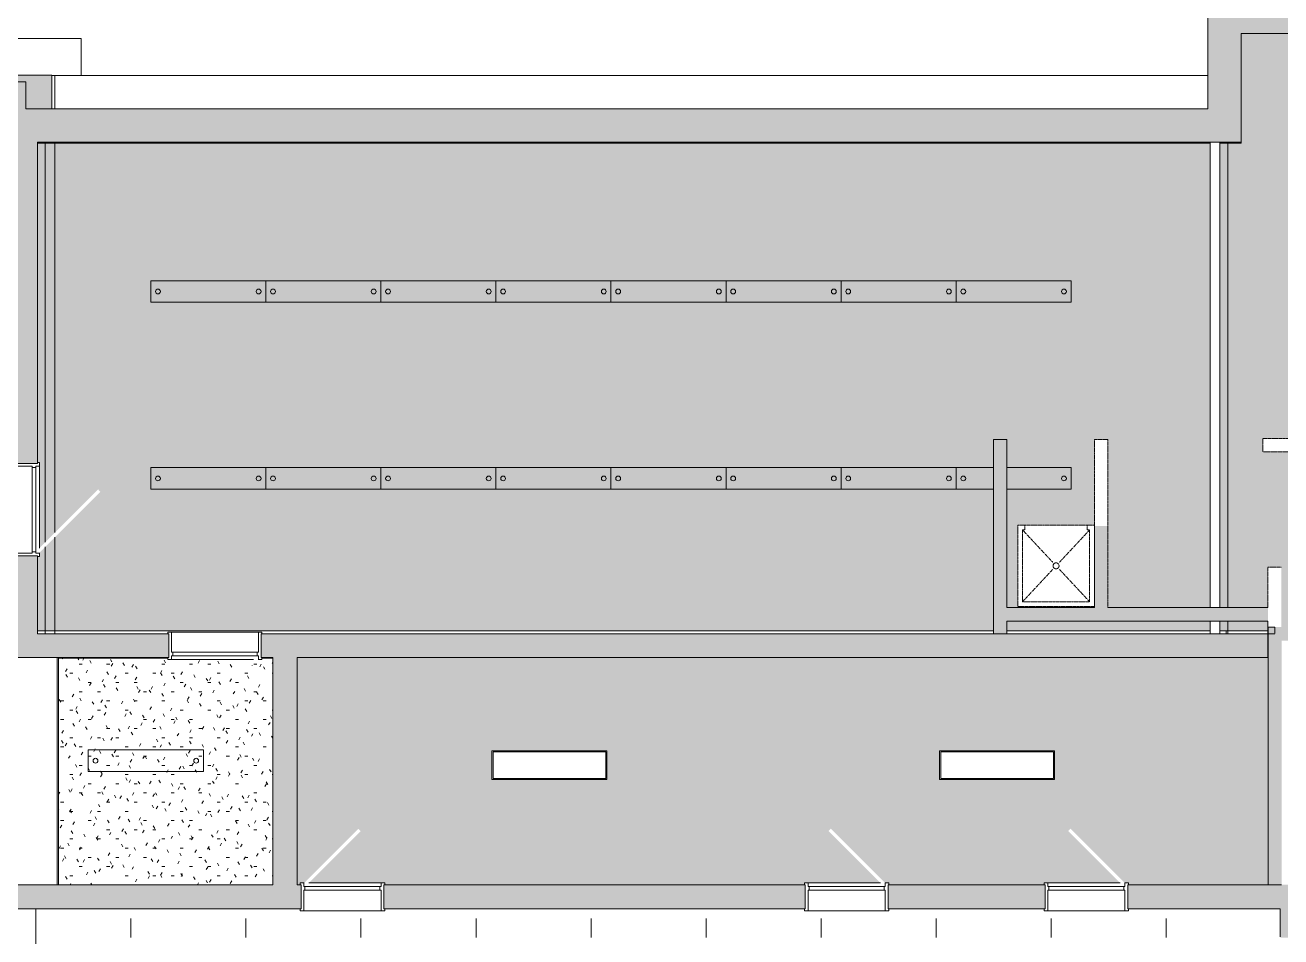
# Model space of a CAD drawing. Header units: inches. Extents: x 741 to 4565, y -315 to 887.
# Drawn here: x 3737 to 4261, y 94 to 474 of the extents above; entities that cross this region are included whole.
import ezdxf

# ---------------------------------------------------------------- set-up
doc = ezdxf.new("R2010")
doc.units = ezdxf.units.IN
doc.header["$MEASUREMENT"] = 0
doc.linetypes.add('Demolished', pattern=[0.1875, 0.125, -0.0625])
for name, color, linetype, lineweight in [('A-CLNG-PATT', 13, 'Demolished', 9), ('A-DETL-MBND', 5, 'Continuous', 13), ('A-DOOR', 31, 'Continuous', 13), ('A-WALL', 113, 'Continuous', 13), ('A-WALL-PATT', 111, 'Continuous', 13), ('E-LITE-EQPM', 33, 'Demolished', 9), ('I-WALL', 2, 'Continuous', 13), ('P-SANR-FIXT', 6, 'Demolished', 9)]:
    doc.layers.add(name, color=color, linetype=linetype, lineweight=lineweight)
pattern_1 = [(0, (3425.421, 0), (15.36, 3.84), [1.267, -10.253, 1.267, -10.253, -61.44]), (0, (3425.421, 0), (15.36, 3.84), [-23.04, 1.267, -21.773, 1.267, -10.253, -26.88]), (0, (3425.421, 0), (15.36, 3.84), [-57.6, 1.267, -6.413, 1.267, -17.933]), (120, (3431.181, 1.92), (-11.005538, 11.38215), [1.267, -10.253, 1.267, -10.253, -61.44]), (120, (3431.181, 1.92), (-11.005538, 11.38215), [-23.04, 1.267, -21.773, 1.267, -10.253, -26.88]), (120, (3431.181, 1.92), (-11.005538, 11.38215), [-57.6, 1.267, -6.413, 1.267, -17.933]), (240, (3433.101, 9.6), (-4.354462, -15.22215), [1.267, -10.253, 1.267, -10.253, -61.44]), (240, (3433.101, 9.6), (-4.354462, -15.22215), [-23.04, 1.267, -21.773, 1.267, -10.253, -26.88]), (240, (3433.101, 9.6), (-4.354462, -15.22215), [-57.6, 1.267, -6.413, 1.267, -17.933])]

# ---------------------------------------------------------------- blocks, each defined once
blk = doc.blocks.new('Door - Single - Solid Door 36_ x 84_-7220995-FIRST FLOOR RCP DEMO')
at = {"layer": 'A-DOOR', "lineweight": 9}
for p, q in [((-15.63, 5.78), (-14.13, 5.78)), ((-15.63, 5.03), (-15.63, 5.78)), ((-14.13, 5.78), (-14.13, 4.28)), ((-14.01, 5.78), (-14.13, 5.78)), ((22.12, 5.78), (-12.06, 5.78)), ((22.12, 4.28), (22.12, 5.78)), ((22.12, 5.78), (23.62, 5.78)), ((23.62, 5.03), (23.62, 5.78)), ((-15.26, 5.03), (-15.63, 5.03)), ((-15.26, -4.85), (-15.26, 5.03)), ((-14.13, 4.28), (-13.63, 4.28)), ((-13.63, 2.78), (-14.13, 2.78)), ((-14.13, 2.78), (-14.13, -5.6)), ((-13.63, 4.28), (-13.63, 2.78)), ((21.62, 4.28), (-13.63, 4.28)), ((-13.63, 2.78), (21.62, 2.78)), ((21.62, 2.78), (21.62, 4.28)), ((21.62, 4.28), (22.12, 4.28)), ((22.12, 2.78), (21.62, 2.78)), ((22.12, -5.6), (22.12, 2.78)), ((23.62, 5.03), (23.24, 5.03)), ((23.24, 5.03), (23.24, -4.85)), ((-15.63, -5.6), (-15.63, -4.85)), ((-15.63, -4.85), (-15.26, -4.85)), ((23.24, -4.85), (23.62, -4.85)), ((23.62, -5.6), (23.62, -4.85)), ((-14.13, -5.6), (-15.63, -5.6)), ((-14.13, -5.6), (22.12, -5.6)), ((22.12, -5.6), (23.62, -5.6))]:
    blk.add_line(p, q, dxfattribs=at)
blk = doc.blocks.new('Door - Single - Solid Door 32_ x 84_-7220737-FIRST FLOOR RCP DEMO')
at = {"layer": 'A-DOOR', "lineweight": 9}
for p, q in [((-13.63, 4.97), (-13.63, 5.72)), ((-13.63, 5.72), (-12.13, 5.72)), ((-12.13, 5.72), (-12.13, -2.9)), ((20.12, 5.72), (-12.13, 5.72)), ((20.12, -2.9), (20.12, 5.72)), ((21.62, 5.72), (20.12, 5.72)), ((21.62, 4.97), (21.62, 5.72)), ((-13.26, 4.97), (-13.63, 4.97)), ((-13.26, -5.15), (-13.26, 4.97)), ((21.62, 4.97), (21.24, 4.97)), ((21.24, 4.97), (21.24, -5.15)), ((-13.63, -5.9), (-13.63, -5.15)), ((-13.63, -5.15), (-13.26, -5.15)), ((-12.13, -2.9), (-11.63, -2.9)), ((-11.63, -4.4), (-12.13, -4.4)), ((-12.13, -4.4), (-12.13, -5.9)), ((-11.63, -2.9), (-11.63, -4.4)), ((19.62, -2.9), (-11.63, -2.9)), ((-11.63, -4.4), (19.62, -4.4)), ((19.62, -4.4), (19.62, -2.9)), ((19.62, -2.9), (20.12, -2.9)), ((20.12, -4.4), (19.62, -4.4)), ((20.12, -5.9), (20.12, -4.4)), ((21.24, -5.15), (21.62, -5.15)), ((21.62, -5.9), (21.62, -5.15)), ((-12.13, -5.9), (-13.63, -5.9)), ((-12.13, -5.9), (-12.01, -5.9)), ((-10.06, -5.9), (20.12, -5.9)), ((21.62, -5.9), (20.12, -5.9))]:
    blk.add_line(p, q, dxfattribs=at)
blk = doc.blocks.new('Door - Single - Solid Door 32_ x 84_-7220631-FIRST FLOOR RCP DEMO')
at = {"layer": 'A-DOOR', "lineweight": 9}
for p, q in [((-13.63, 5.9), (-12.13, 5.9)), ((-13.63, 5.15), (-13.63, 5.9)), ((-12.13, 5.9), (-12.13, 4.4)), ((-12.01, 5.9), (-12.13, 5.9)), ((20.12, 5.9), (-10.06, 5.9)), ((20.12, 4.4), (20.12, 5.9)), ((20.12, 5.9), (21.62, 5.9)), ((21.62, 5.15), (21.62, 5.9)), ((-13.26, 5.15), (-13.63, 5.15)), ((-13.26, -4.97), (-13.26, 5.15)), ((-12.13, 4.4), (-11.63, 4.4)), ((-11.63, 2.9), (-12.13, 2.9)), ((-12.13, 2.9), (-12.13, -5.72)), ((-11.63, 4.4), (-11.63, 2.9)), ((19.62, 4.4), (-11.63, 4.4)), ((-11.63, 2.9), (19.62, 2.9)), ((19.62, 2.9), (19.62, 4.4)), ((19.62, 4.4), (20.12, 4.4)), ((20.12, 2.9), (19.62, 2.9)), ((20.12, -5.72), (20.12, 2.9)), ((21.62, 5.15), (21.24, 5.15)), ((21.24, 5.15), (21.24, -4.97)), ((-13.63, -5.72), (-13.63, -4.97)), ((-13.63, -4.97), (-13.26, -4.97)), ((21.24, -4.97), (21.62, -4.97)), ((21.62, -5.72), (21.62, -4.97)), ((-12.13, -5.72), (-13.63, -5.72)), ((-12.13, -5.72), (20.12, -5.72)), ((20.12, -5.72), (21.62, -5.72))]:
    blk.add_line(p, q, dxfattribs=at)
blk = doc.blocks.new('Shower Stall - Rectangular - 34_x32_ - Private-6857341-FIRST FLOOR RCP DEMO')
at = {"layer": 'P-SANR-FIXT', "color": 7}
for p, q in [((0, 0), (0, 32)), ((0, 32), (32, 32)), ((32, 32), (34, 32)), ((34, 32), (34, 0)), ((2, 30), (15.5, 17.41)), ((2, 2), (2, 30)), ((2, 30), (32, 30)), ((18.5, 17.41), (32, 30)), ((32, 30), (32, 29)), ((32, 29), (34, 29)), ((15.5, 14.59), (2, 2)), ((18.5, 14.59), (32, 2)), ((32, 2), (2, 2)), ((32, 3), (32, 2)), ((32, 3), (34, 3)), ((32, 0), (0, 0)), ((34, 0), (32, 0))]:
    blk.add_line(p, q, dxfattribs=at)
blk.add_circle((17, 16), 1.25, dxfattribs=at)
for start, end in [(0, 180), (180, 360)]:
    blk.add_arc((17, 16), 1.25, start, end, dxfattribs=at)
blk = doc.blocks.new('Door - Single - Solid Door 36_ x 84_-7221003-FIRST FLOOR RCP DEMO')
at = {"layer": 'A-DOOR', "lineweight": 9}
for p, q in [((-15.63, 4.85), (-15.63, 5.6)), ((-15.63, 5.6), (-14.13, 5.6)), ((-14.13, 5.6), (-14.13, -2.78)), ((22.12, 5.6), (-14.13, 5.6)), ((22.12, -2.78), (22.12, 5.6)), ((23.62, 5.6), (22.12, 5.6)), ((23.62, 4.85), (23.62, 5.6)), ((-15.26, 4.85), (-15.63, 4.85)), ((-15.26, -5.03), (-15.26, 4.85)), ((23.62, 4.85), (23.24, 4.85)), ((23.24, 4.85), (23.24, -5.03)), ((-15.63, -5.78), (-15.63, -5.03)), ((-15.63, -5.03), (-15.26, -5.03)), ((-14.13, -2.78), (-13.63, -2.78)), ((-13.63, -4.28), (-14.13, -4.28)), ((-14.13, -4.28), (-14.13, -5.78)), ((-13.63, -2.78), (-13.63, -4.28)), ((21.62, -2.78), (-13.63, -2.78)), ((-13.63, -4.28), (21.62, -4.28)), ((21.62, -4.28), (21.62, -2.78)), ((21.62, -2.78), (22.12, -2.78)), ((22.12, -4.28), (21.62, -4.28)), ((22.12, -5.78), (22.12, -4.28)), ((23.24, -5.03), (23.62, -5.03)), ((23.62, -5.78), (23.62, -5.03)), ((-14.13, -5.78), (-15.63, -5.78)), ((-14.13, -5.78), (-14.01, -5.78)), ((-12.06, -5.78), (22.12, -5.78)), ((23.62, -5.78), (22.12, -5.78))]:
    blk.add_line(p, q, dxfattribs=at)
blk = doc.blocks.new('Pendant Light - Linear - 2 Lamp - 48_ - 277V-6966244-FIRST FLOOR RCP DEMO')
at = {"layer": 'A-DETL-MBND', "lineweight": 9}
for p, q in [((-24, 4.5), (-24, -4.5)), ((24, 4.5), (-24, 4.5)), ((24, -4.5), (24, 4.5)), ((-24, -4.5), (24, -4.5))]:
    blk.add_line(p, q, dxfattribs=at)
for centre, start, end in [((-21, 0), 360, 180), ((-21, 0), 180, 0), ((21, 0), 0, 180), ((21, 0), 180, 360)]:
    blk.add_arc(centre, 1, start, end, dxfattribs=at)
blk = doc.blocks.new('Pendant Light - Linear - 2 Lamp - 48_ - 277V-V2-FIRST FLOOR RCP DEMO')
at = {"layer": 'A-DETL-MBND', "lineweight": 9}
for p, q in [((-24, 4.5), (-24, -4.5)), ((-8.47, 4.5), (-24, 4.5)), ((24, 4.5), (-2.84, 4.5)), ((24, -4.5), (24, 4.5)), ((-24, -4.5), (-8.47, -4.5)), ((-2.84, -4.5), (24, -4.5))]:
    blk.add_line(p, q, dxfattribs=at)
for centre, start, end in [((-21, 0), 360, 180), ((-21, 0), 180, 0), ((21, 0), 0, 180), ((21, 0), 180, 360)]:
    blk.add_arc(centre, 1, start, end, dxfattribs=at)
blk = doc.blocks.new('Ceiling Light - Linear Box - 1_x4__2 Lamp_ - 277V-6966243-FIRST FLOOR RCP DEMO')
at = {"layer": 'A-DETL-MBND', "lineweight": 9}
for p, q in [((-24, -6), (-24, 6)), ((-24, 6), (24, 6)), ((-24, -6), (-24, 6)), ((-24, 6), (24, 6)), ((23.5, 5.5), (-23.5, 5.5)), ((-23.5, 5.5), (-23.5, -5.5)), ((23.5, -5.5), (23.5, 5.5)), ((24, 6), (24, -6)), ((24, 6), (24, -6)), ((24, -6), (-24, -6)), ((24, -6), (-24, -6)), ((-23.5, -5.5), (23.5, -5.5))]:
    blk.add_line(p, q, dxfattribs=at)

msp = doc.modelspace()

# ---------------------------------------------------------------- hatches: boundary and pattern name
at = {"layer": 'A-CLNG-PATT', "lineweight": 13}
h = msp.add_hatch(dxfattribs=at)
h.set_pattern_fill('FP_24', color=10, style=0, pattern_type=2)
h.set_pattern_definition([(0, (3973.105, 85.19), (48, -24), [4, -4, 8, -4, -28]), (0, (3973.105, 85.19), (48, -24), [-20, 8, -4, 8, -4, -4]), (0, (3973.105, 85.19), (48, -24), [-44, 4, 0]), (270, (3973.105, 85.19), (-48, -24), [4, -4, 8, -4, -4]), (270, (3973.105, 85.19), (-48, -24), [-20, 4, 0])])
h.paths.add_polyline_path([(4163.56, 40.91), (4163.56, 42.41), (4163.19, 42.41), (4163.19, 43.16), (4202.44, 43.16), (4202.44, 42.41), (4206.75, 42.41), (4206.75, 57.59), (4236, 57.59), (4236, 42.41), (4260.71, 42.41), (4260.71, 54.29), (4259.96, 54.29), (4259.96, 93.54), (4260.71, 93.54), (4260.71, 105.19), (4197.4, 105.19), (4197.4, 104.44), (4162.15, 104.44), (4162.15, 105.19), (4097.4, 105.19), (4097.4, 104.44), (4062.15, 104.44), (4062.15, 105.19), (3887.03, 105.19), (3887.03, 104.44), (3851.78, 104.44), (3851.78, 105.19), (3741.5, 105.19), (3741.5, 47.1), (3742.88, 47.1), (3742.88, 40.91), (3747.73, 40.91), (3747.73, 41.66), (3786.98, 41.66), (3786.98, 40.91), (3790.32, 40.91), (3790.32, 52.27), (3810.5, 52.27), (3810.5, 40.91), (3976.23, 40.91), (3976.23, 41.66), (4015.48, 41.66), (4015.48, 40.91), (4112.88, 40.91), (4112.88, 41.66), (4148.56, 41.66), (4124.08, 66.14), (4125.05, 67.11), (4150.51, 41.66), (4152.13, 41.66), (4152.13, 40.91), (4163.19, 40.91)], flags=0)
h.paths.add_polyline_path([(3795.29, 61.5), (3781.49, 61.5), (3781.49, 84.9), (3828.89, 84.9), (3828.89, 61.5), (3806.71, 61.5)], flags=0)
h.paths.add_polyline_path([(4000.97, 61.83), (3973.87, 61.83), (3973.87, 85.23), (4021.27, 85.23), (4021.27, 61.83), (4012.4, 61.83)], flags=0)
h.paths.add_polyline_path([(4212.52, 61.83), (4165.11, 61.83), (4165.11, 85.23), (4212.52, 85.23), (4212.52, 65.92)], flags=0)
at = {"layer": 'A-DETL-MBND', "lineweight": 9}
h = msp.add_hatch(dxfattribs=at)
h.set_pattern_fill('FP_3', color=256, style=0, pattern_type=2)
h.set_pattern_definition(pattern_1)
h.paths.add_polyline_path([(4235.48, 221.25), (4255.54, 221.25), (4255.54, 225.34), (4235.48, 225.34), (4235.48, 222.75)], flags=0)
h.paths.add_polyline_path([(4231.48, 221.25), (4231.48, 225.34), (4146.6, 225.34), (4146.6, 221.25), (4195.23, 221.25)], flags=0)
h.paths.add_polyline_path([(4140.98, 221.25), (4140.98, 301.07), (4146.6, 301.07), (4146.6, 230.97), (4183.16, 230.97), (4183.16, 301.15), (4188.78, 301.15), (4188.78, 230.97), (4231.48, 230.97), (4231.48, 424.83), (3742.21, 424.83), (3742.21, 291.49), (3742.96, 291.49), (3742.96, 255.81), (3767.44, 280.3), (3768.41, 279.32), (3742.96, 253.87), (3742.96, 252.24), (3742.21, 252.24), (3742.21, 221.25), (4103.82, 221.25)], flags=0)
h.paths.add_polyline_path([(4538.34, 222.83), (4538.34, 304.5), (4302.48, 304.5), (4302.48, 222.83), (4476.19, 222.83)], flags=0)
h.paths.add_polyline_path([(4261.17, 222.83), (4296.86, 222.83), (4296.86, 295.9), (4253.36, 295.9), (4253.36, 301.53), (4296.86, 301.53), (4296.86, 311.5), (4302.48, 311.5), (4302.48, 310.5), (4538.34, 310.5), (4538.34, 385.12), (4414.34, 385.12), (4414.34, 359.5), (4410.34, 359.5), (4410.34, 385.12), (4367.97, 385.12), (4367.97, 388.74), (4538.34, 388.74), (4538.34, 470.58), (4421.51, 470.58), (4421.51, 469.83), (4382.26, 469.83), (4382.26, 470.58), (4244.37, 470.58), (4244.37, 424.83), (4235.48, 424.83), (4235.48, 230.97), (4255.54, 230.97), (4255.54, 247.9), (4261.17, 247.9), (4261.17, 225.34)], flags=0)
h.paths.add_polyline_path([(4183.15, 231.39), (4151.15, 231.39), (4151.15, 265.39), (4183.15, 265.39), (4183.15, 263.39)], flags=0)
h.paths.add_polyline_path([(4378.06, 269.35), (4359.67, 269.35), (4359.67, 281.35), (4407.67, 281.35), (4407.67, 269.35), (4407.15, 269.35)], flags=0)
h.paths.add_polyline_path([(4516.88, 311.5), (4493.01, 311.5), (4493.01, 345.5), (4525.01, 345.5), (4525.01, 311.5)], flags=0)
h.paths.add_polyline_path([(4492.34, 311.5), (4460.34, 311.52), (4460.34, 345.5), (4492.34, 345.5), (4492.34, 322.64)], flags=0)
h.paths.add_polyline_path([(4414.34, 311.5), (4410.34, 311.52), (4410.34, 321.5), (4414.34, 321.5), (4414.34, 311.52)], flags=0)
h.paths.add_polyline_path([(4459.66, 311.52), (4427.66, 311.52), (4427.66, 345.52), (4459.66, 345.5), (4459.66, 322.64)], flags=0)
h.paths.add_polyline_path([(4427.44, 349.96), (4427.44, 383.96), (4459.44, 383.96), (4459.44, 349.96), (4429.44, 349.96)], flags=0)
h.paths.add_polyline_path([(4489.27, 350.07), (4460.34, 350.07), (4460.34, 384.07), (4492.34, 384.07), (4492.33, 350.07), (4489.34, 350.07)], flags=0)
h.paths.add_polyline_path([(4521.78, 350.23), (4492.87, 350.23), (4492.87, 384.23), (4524.87, 384.23), (4524.87, 350.23), (4521.8, 350.23)], flags=0)
h.paths.add_polyline_path([(4338.79, 403.8), (4296.25, 403.8), (4296.25, 407.8), (4310.69, 407.8), (4334.79, 421.15), (4334.79, 428.76), (4499.28, 428.76), (4499.28, 424.76), (4338.79, 424.76), (4338.79, 407.8)], flags=0)
h.paths.add_polyline_path([(4334.79, 407.8), (4334.79, 416.58), (4318.94, 407.8), (4330.49, 407.8)], flags=0)
h.paths.add_polyline_path([(4407.15, 442.25), (4359.67, 442.25), (4359.67, 454.25), (4407.67, 454.25), (4407.67, 442.25), (4407.17, 442.25)], flags=0)
h = msp.add_hatch(dxfattribs=at)
h.set_pattern_fill('FP_3', color=256, style=0, pattern_type=2)
h.set_pattern_definition(pattern_1)
h.paths.add_polyline_path([(3751.57, 115.31), (3840.34, 115.31), (3840.34, 209.86), (3835.84, 209.86), (3835.84, 209.37), (3834.21, 209.37), (3808.76, 183.91), (3807.79, 184.88), (3832.27, 209.37), (3796.59, 209.37), (3796.59, 209.86), (3750.97, 209.86), (3750.97, 115.31)], flags=0)
h.paths.add_polyline_path([(3692.44, 234.01), (3732.17, 234.01), (3732.17, 252.24), (3731.58, 252.24), (3731.58, 291.49), (3732.17, 291.49), (3732.17, 305.81), (3664.86, 305.81), (3664.86, 290.49), (3665.33, 290.49), (3665.33, 251.24), (3664.86, 251.24), (3664.86, 234.01)], flags=0)
h.paths.add_polyline_path([(3709.11, 260.31), (3685.71, 260.31), (3685.71, 283.71), (3709.11, 283.71), (3709.11, 264.88)], flags=0)
h = msp.add_hatch(dxfattribs=at)
h.set_pattern_fill('FP_3', color=256, style=0, pattern_type=2)
h.set_pattern_definition(pattern_1)
h.paths.add_polyline_path([(4062.15, 115.31), (4062.15, 116.06), (4093.83, 116.06), (4072.18, 137.72), (4073.15, 138.69), (4095.78, 116.06), (4097.4, 116.06), (4097.4, 115.31), (4162.15, 115.31), (4162.15, 116.06), (4193.83, 116.06), (4172.18, 137.72), (4173.15, 138.69), (4195.78, 116.06), (4197.4, 116.06), (4197.4, 115.31), (4255.62, 115.31), (4255.62, 210.12), (3850.46, 210.12), (3850.46, 115.31), (3851.78, 115.31), (3851.78, 116.06), (3853.4, 116.06), (3876.03, 138.69), (3877, 137.72), (3855.35, 116.06), (3887.03, 116.06), (3887.03, 115.31), (4058.11, 115.31)], flags=0)
h.paths.add_polyline_path([(4119.01, 159.2), (4118.51, 159.2), (4118.51, 171.2), (4166.51, 171.2), (4166.51, 159.2), (4165.99, 159.2)], flags=0)
h.paths.add_polyline_path([(3979.26, 159.2), (3931.76, 159.2), (3931.76, 171.2), (3979.76, 171.2), (3979.76, 159.2)], flags=0)
at = {"layer": 'A-WALL'}
msp.add_hatch(color=250, dxfattribs=at).paths.add_polyline_path([(3738.15, 439.13), (3748.13, 439.13), (3748.13, 453.21), (3733.13, 453.21), (3733.13, 450.38), (3737.27, 450.38), (3737.27, 439.13)], flags=0)
at = {"layer": 'A-WALL-PATT', "lineweight": 9}
h = msp.add_hatch(color=7, dxfattribs=at)
h.paths.add_polyline_path([(4538.34, 470.58), (4538.34, 484.45), (4421.13, 484.45), (4421.13, 470.58), (4469.48, 470.58)], flags=0)
h.paths.add_polyline_path([(4382.63, 470.58), (4382.63, 484.45), (4230.49, 484.45), (4230.49, 470.58), (4382.26, 470.58)], flags=0)
for points in [[(4230.49, 425.25), (4244.37, 425.25), (4244.37, 470.58), (4230.49, 470.58), (4230.49, 439.13)], [(3737.27, 436.5), (3737.27, 450.38), (3517.18, 450.38), (3517.18, 436.5), (3526.3, 436.5), (3526.3, 436.66), (3527.05, 436.66), (3527.05, 436.5), (3732.33, 436.5)], [(4230.49, 425.25), (4230.49, 439.13), (3737.27, 439.13), (3737.27, 425.25), (4195.23, 425.25)], [(4140.98, 220.07), (4146.6, 220.07), (4146.6, 301.07), (4140.98, 301.07), (4140.98, 271.3)], [(4188.78, 230.97), (4188.78, 264.99), (4183.16, 264.99), (4183.16, 230.97)], [(4255.54, 225.34), (4255.54, 230.97), (4146.6, 230.97), (4146.6, 225.34), (4195.23, 225.34)], [(4538.34, 217.2), (4538.34, 222.83), (4255.62, 222.83), (4255.62, 217.2), (4476.19, 217.2)], [(4261.25, 115.31), (4261.25, 217.2), (4255.62, 217.2), (4255.62, 115.31)], [(3850.46, 115.31), (3850.46, 210.12), (3840.34, 210.12), (3840.34, 115.31)]]:
    msp.add_hatch(color=7, dxfattribs=at).paths.add_polyline_path(points, flags=0)
h = msp.add_hatch(color=7, dxfattribs=at)
h.paths.add_polyline_path([(3732.33, 210.12), (3742.21, 210.12), (3742.21, 252.62), (3732.33, 252.62), (3732.33, 219.96)], flags=0)
h.paths.add_polyline_path([(3742.21, 291.12), (3742.21, 425.25), (3737.27, 425.25), (3737.27, 436.5), (3732.33, 436.5), (3732.33, 291.12), (3741.46, 291.12)], flags=0)
h = msp.add_hatch(color=7, dxfattribs=at)
h.paths.add_polyline_path([(4255.54, 210.12), (4255.54, 219.99), (3835.46, 219.99), (3835.46, 210.12), (4195.23, 210.12)], flags=0)
h.paths.add_polyline_path([(3796.59, 210.12), (3796.96, 210.12), (3796.96, 219.99), (3742.21, 219.99), (3742.21, 210.12)], flags=0)
h = msp.add_hatch(color=7, dxfattribs=at)
h.paths.add_polyline_path([(4538.34, 105.19), (4538.34, 115.31), (4526.58, 115.31), (4526.58, 105.19), (4526.95, 105.19)], flags=0)
h.paths.add_polyline_path([(4468.63, 105.19), (4492.08, 105.19), (4492.08, 115.31), (4468.63, 115.31)], flags=0)
h.paths.add_polyline_path([(4423.77, 105.19), (4430.13, 105.19), (4430.13, 115.31), (4375.68, 115.31), (4375.68, 105.19), (4378.06, 105.19)], flags=0)
h.paths.add_polyline_path([(4337.18, 105.19), (4337.18, 115.31), (4197.03, 115.31), (4197.03, 105.19), (4332.36, 105.19)], flags=0)
h.paths.add_polyline_path([(4162.53, 105.19), (4162.53, 115.31), (4097.03, 115.31), (4097.03, 105.19), (4162.15, 105.19)], flags=0)
h.paths.add_polyline_path([(4058.11, 105.19), (4062.53, 105.19), (4062.53, 115.31), (3886.65, 115.31), (3886.65, 105.19), (4012.4, 105.19)], flags=0)
h.paths.add_polyline_path([(3851.78, 105.19), (3852.15, 105.19), (3852.15, 115.31), (3732.28, 115.31), (3732.28, 105.19), (3829.57, 105.19)], flags=0)
h = msp.add_hatch(color=7, dxfattribs=at)
h.paths.add_polyline_path([(4266.84, -143.29), (4266.84, -90.01), (4260.71, -90.01), (4260.71, -143.29)], flags=0)
h.paths.add_polyline_path([(4264.59, -51.51), (4266.84, -51.51), (4266.84, -15.58), (4260.71, -15.58), (4260.71, -51.51)], flags=0)
h.paths.add_polyline_path([(4266.84, 22.92), (4266.84, 54.67), (4260.71, 54.67), (4260.71, 22.92), (4266.09, 22.92)], flags=0)
h.paths.add_polyline_path([(4264.59, 93.17), (4266.84, 93.17), (4266.84, 105.19), (4260.71, 105.19), (4260.71, 93.17)], flags=0)

# ---------------------------------------------------------------- linework, layer by layer
at = {"layer": 'A-DETL-MBND', "lineweight": 9}
for p, q in [((3541.49, 468.44), (3760.39, 468.44)), ((3760.39, 468.44), (3760.39, 452.95)), ((3748.13, 453.03), (3749.39, 453.03)), ((3748.13, 452.95), (4230.49, 452.95)), ((3749.39, 439.13), (3749.39, 453.03)), ((3742.21, 424.83), (4231.48, 424.83)), ((3745.39, 425.25), (3745.39, 258.24)), ((3749.39, 262.24), (3749.39, 425.25)), ((4231.48, 425.25), (4231.48, 230.97)), ((4235.47, 424.83), (4244.37, 424.83)), ((4235.48, 230.97), (4235.48, 425.25)), ((4238.11, 425.25), (4238.11, 424.83)), ((4238.79, 230.97), (4238.79, 425.25)), ((4244.37, 424.83), (4244.37, 425.25)), ((3749.39, 219.99), (3749.39, 260.3)), ((3745.39, 256.3), (3745.39, 219.99)), ((4231.48, 225.34), (4231.48, 219.99)), ((4235.48, 219.99), (4235.48, 225.34)), ((4238.79, 219.99), (4238.79, 225.34)), ((4140.98, 221.25), (3742.21, 221.25)), ((4231.48, 221.25), (4146.6, 221.25)), ((4255.54, 221.25), (4235.48, 221.25)), ((4238.11, 221.25), (4238.11, 219.99)), ((3750.41, 115.31), (3750.41, 210.12)), ((3750.97, 209.86), (3796.59, 209.86)), ((3750.97, 115.31), (3750.97, 209.86)), ((3835.84, 209.86), (3840.34, 209.86))]:
    msp.add_line(p, q, dxfattribs=at)
at = {"layer": 'A-WALL', "color": 8, "lineweight": 20}
for p, q in [((4230.49, 439.13), (4230.49, 484.45)), ((4382.26, 470.58), (4244.37, 470.58)), ((4244.37, 470.58), (4244.37, 425.25)), ((3733.13, 453.21), (3748.13, 453.21)), ((3748.13, 453.21), (3748.13, 439.13)), ((3748.13, 439.13), (4230.49, 439.13)), ((4244.37, 425.25), (3742.21, 425.25)), ((3742.21, 425.25), (3742.21, 291.49)), ((4140.98, 220.07), (4140.98, 301.07)), ((4140.98, 301.07), (4146.6, 301.07)), ((4146.6, 301.07), (4146.6, 230.97)), ((3742.21, 252.24), (3742.21, 219.99)), ((4146.6, 230.97), (4183.16, 230.97)), ((4188.78, 230.97), (4255.54, 230.97)), ((4146.6, 225.34), (4146.6, 220.07)), ((4255.54, 225.34), (4146.6, 225.34)), ((4255.54, 225.34), (4255.54, 210.12)), ((4146.6, 220.07), (4140.98, 220.07)), ((4255.62, 222.83), (4258.43, 222.83)), ((4255.62, 115.31), (4255.62, 222.83)), ((3742.21, 219.99), (3796.59, 219.99)), ((3835.84, 219.99), (4258.36, 219.99)), ((3796.59, 210.12), (3732.33, 210.12)), ((3840.34, 210.12), (3835.84, 210.12)), ((4255.54, 210.12), (3850.46, 210.12))]:
    msp.add_line(p, q, dxfattribs=at)
at = {"layer": 'A-WALL', "lineweight": 9}
for p, q in [((3737.27, 450.38), (3733.13, 450.38)), ((3737.27, 439.13), (3737.27, 450.38)), ((3748.13, 439.13), (3737.27, 439.13)), ((4255.54, 210.12), (4255.62, 210.12))]:
    msp.add_line(p, q, dxfattribs=at)
at = {"layer": 'A-WALL', "color": 250, "linetype": 'Demolished', "lineweight": 20}
for p, q in [((4183.16, 230.97), (4183.16, 301.15)), ((4183.16, 301.15), (4188.78, 301.15)), ((4188.78, 301.15), (4188.78, 230.97)), ((4253.36, 295.9), (4253.36, 301.53)), ((4253.36, 301.53), (4296.86, 301.53)), ((4296.86, 295.9), (4253.36, 295.9)), ((4255.54, 230.97), (4255.54, 247.9)), ((4255.54, 247.9), (4261.17, 247.9)), ((4258.43, 222.83), (4258.36, 219.99))]:
    msp.add_line(p, q, dxfattribs=at)
at = {"layer": 'A-WALL', "color": 55}
msp.add_line((4255.62, 115.31), (4261.25, 115.31), dxfattribs=at)
at = {"layer": 'I-WALL', "color": 8, "lineweight": 20}
for p, q in [((3840.34, 115.31), (3840.34, 210.12)), ((3850.46, 210.12), (3850.46, 115.31)), ((3732.28, 115.31), (3840.34, 115.31)), ((3850.46, 115.31), (3851.78, 115.31)), ((3887.03, 115.31), (4062.15, 115.31)), ((4097.4, 115.31), (4162.15, 115.31)), ((4197.4, 115.31), (4255.62, 115.31)), ((3851.78, 105.19), (3732.28, 105.19)), ((4062.15, 105.19), (3887.03, 105.19)), ((4162.15, 105.19), (4097.4, 105.19)), ((4260.71, 105.19), (4197.4, 105.19)), ((4260.71, 93.54), (4260.71, 105.19))]:
    msp.add_line(p, q, dxfattribs=at)
at = {"layer": 'I-WALL', "lineweight": 9}
msp.add_line((3741.5, 47.1), (3741.5, 105.19), dxfattribs=at)

# ---------------------------------------------------------------- block references
at = {"layer": 'A-DOOR'}
for name, p, rotation in [('Door - Single - Solid Door 36_ x 84_-7221003-FIRST FLOOR RCP DEMO', (3737.18, 267.87), 89.99999999999991), ('Door - Single - Solid Door 36_ x 84_-7220995-FIRST FLOOR RCP DEMO', (3820.21, 215.14), 180), ('Door - Single - Solid Door 32_ x 84_-7220737-FIRST FLOOR RCP DEMO', (4083.77, 110.16), 180), ('Door - Single - Solid Door 32_ x 84_-7220737-FIRST FLOOR RCP DEMO', (4183.77, 110.16), 180)]:
    msp.add_blockref(name, p, dxfattribs=dict(at, rotation=rotation))
msp.add_blockref('Door - Single - Solid Door 32_ x 84_-7220631-FIRST FLOOR RCP DEMO', (3865.41, 110.16), dxfattribs=at)
at = {"layer": 'E-LITE-EQPM', "linetype": 'Continuous'}
for name, p in [('Pendant Light - Linear - 2 Lamp - 48_ - 277V-6966244-FIRST FLOOR RCP DEMO', (3813.44, 362.87)), ('Pendant Light - Linear - 2 Lamp - 48_ - 277V-6966244-FIRST FLOOR RCP DEMO', (3861.44, 362.87)), ('Pendant Light - Linear - 2 Lamp - 48_ - 277V-6966244-FIRST FLOOR RCP DEMO', (3909.44, 362.87)), ('Pendant Light - Linear - 2 Lamp - 48_ - 277V-6966244-FIRST FLOOR RCP DEMO', (3957.44, 362.87)), ('Pendant Light - Linear - 2 Lamp - 48_ - 277V-6966244-FIRST FLOOR RCP DEMO', (4005.44, 362.87)), ('Pendant Light - Linear - 2 Lamp - 48_ - 277V-6966244-FIRST FLOOR RCP DEMO', (4053.44, 362.87)), ('Pendant Light - Linear - 2 Lamp - 48_ - 277V-6966244-FIRST FLOOR RCP DEMO', (4101.44, 362.87)), ('Pendant Light - Linear - 2 Lamp - 48_ - 277V-6966244-FIRST FLOOR RCP DEMO', (4149.44, 362.87)), ('Pendant Light - Linear - 2 Lamp - 48_ - 277V-6966244-FIRST FLOOR RCP DEMO', (3813.44, 284.87)), ('Pendant Light - Linear - 2 Lamp - 48_ - 277V-6966244-FIRST FLOOR RCP DEMO', (3861.44, 284.87)), ('Pendant Light - Linear - 2 Lamp - 48_ - 277V-6966244-FIRST FLOOR RCP DEMO', (3909.44, 284.87)), ('Pendant Light - Linear - 2 Lamp - 48_ - 277V-6966244-FIRST FLOOR RCP DEMO', (3957.44, 284.87)), ('Pendant Light - Linear - 2 Lamp - 48_ - 277V-6966244-FIRST FLOOR RCP DEMO', (4005.44, 284.87)), ('Pendant Light - Linear - 2 Lamp - 48_ - 277V-6966244-FIRST FLOOR RCP DEMO', (4053.44, 284.87)), ('Pendant Light - Linear - 2 Lamp - 48_ - 277V-6966244-FIRST FLOOR RCP DEMO', (4101.44, 284.87)), ('Pendant Light - Linear - 2 Lamp - 48_ - 277V-V2-FIRST FLOOR RCP DEMO', (4149.44, 284.87)), ('Pendant Light - Linear - 2 Lamp - 48_ - 277V-6966244-FIRST FLOOR RCP DEMO', (3787.38, 167.06)), ('Ceiling Light - Linear Box - 1_x4__2 Lamp_ - 277V-6966243-FIRST FLOOR RCP DEMO', (3955.76, 165.2)), ('Ceiling Light - Linear Box - 1_x4__2 Lamp_ - 277V-6966243-FIRST FLOOR RCP DEMO', (4142.51, 165.2))]:
    msp.add_blockref(name, p, dxfattribs=at)
at = {"layer": 'P-SANR-FIXT', "color": 7, "rotation": 89.9999999999999}
msp.add_blockref('Shower Stall - Rectangular - 34_x32_ - Private-6857341-FIRST FLOOR RCP DEMO', (4183.15, 231.39), dxfattribs=at)

doc.saveas('drawing.dxf')
